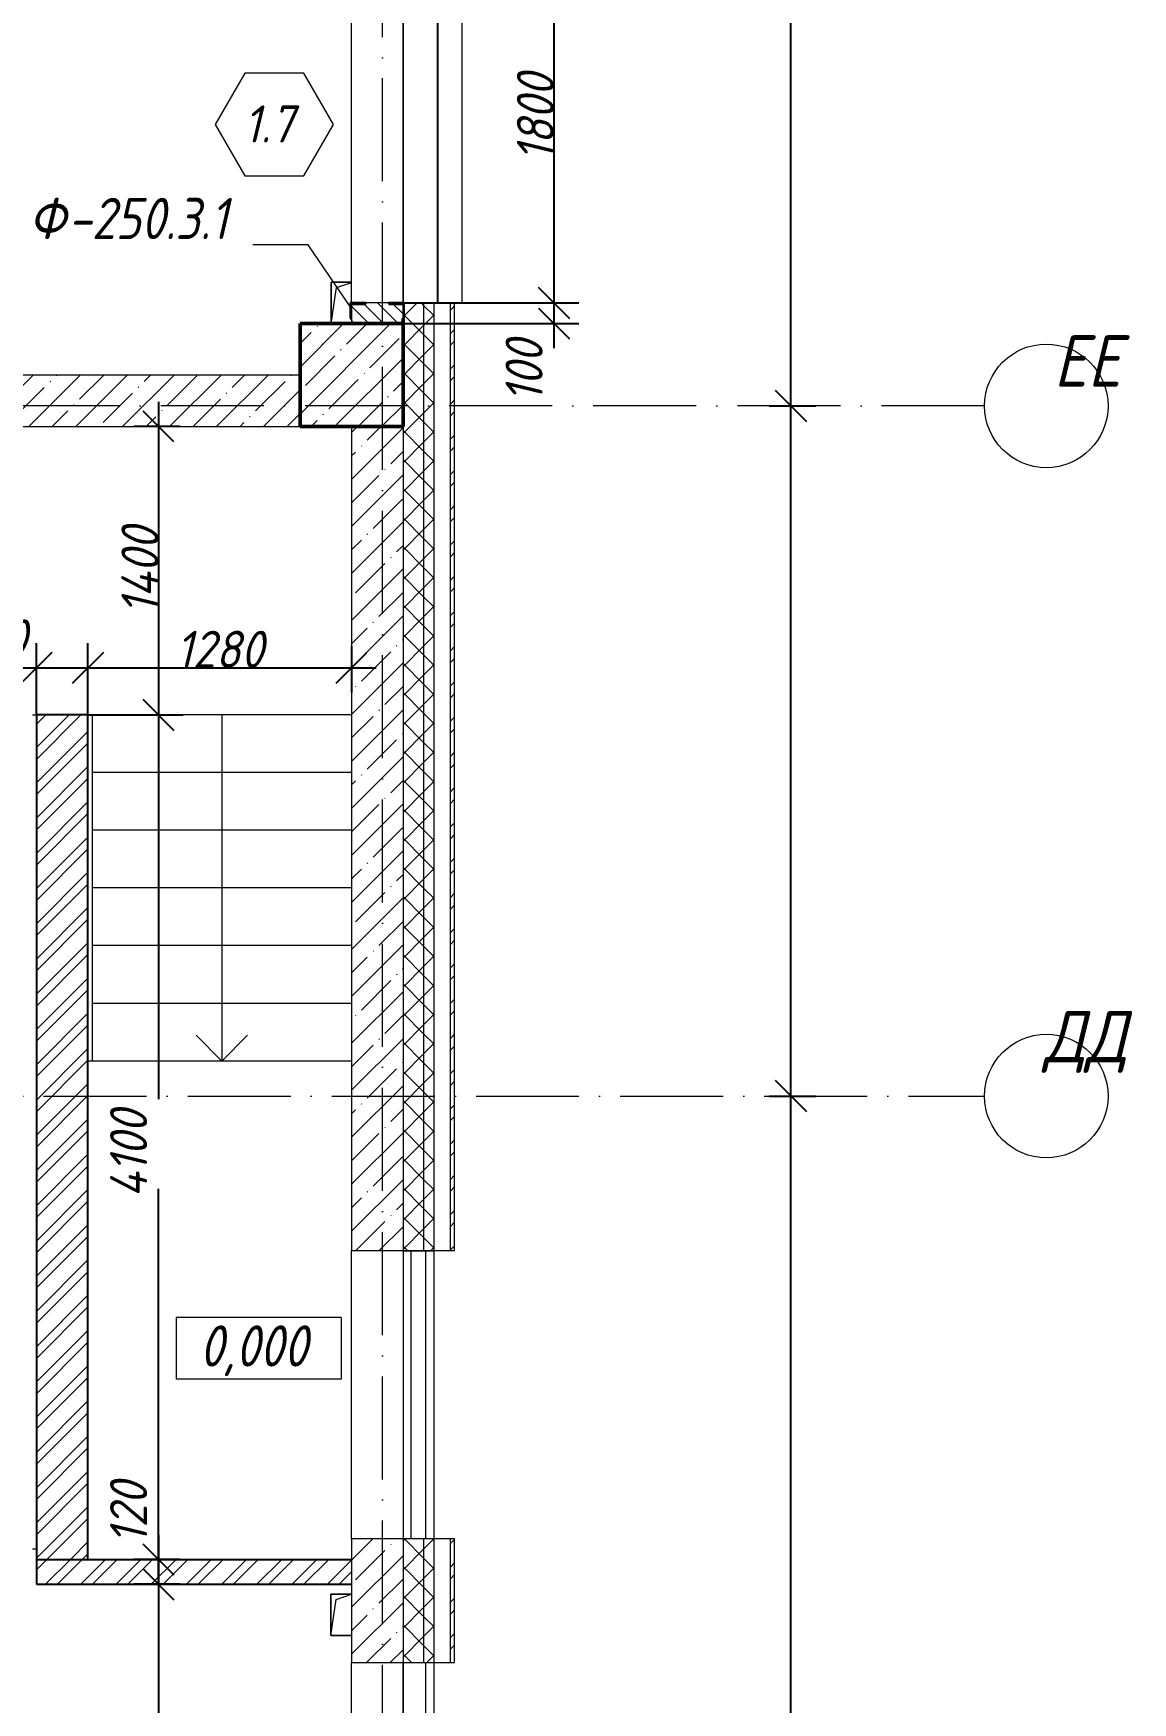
# Model space of a CAD drawing. Header units: millimetres. Extents: x -401725 to 250493, y 305116 to 802890.
# Drawn here: x -75546 to -70207, y 593703 to 601806 of the extents above; entities that cross this region are included whole.
import ezdxf

# ---------------------------------------------------------------- set-up
doc = ezdxf.new("R2010")
doc.units = ezdxf.units.MM
doc.linetypes.add('50_200_ШТРИХ_1Т_ш5_п1_п1_', pattern=[700, 500, -100, 0, -100])
for name, color, linetype, lineweight in [('A-____-____-DIMS', 7, 'Continuous', 9), ('A-DOOR-____-IDEN', 7, 'Continuous', 9), ('A-FLOR-____-OTLN', 7, 'Continuous', 9), ('A-GENM-____-IDEN', 7, 'Continuous', 9), ('A-GENM-____-MCUT', 7, 'Continuous', 25), ('A-GENM-____-OTLN', 7, 'Continuous', 9), ('A-GENM-____-OTLN-1', 7, 'Continuous', 25), ('A-GLAZ-____-OTLN', 7, 'Continuous', 9), ('A-WALL-____-MCUT', 7, 'Continuous', 13), ('A-WALL-____-MCUT-1', 7, 'Continuous', 9), ('A-WALL-____-MCUT-2', 7, 'Continuous', 50), ('A-WALL-____-MCUT-3', 7, 'Continuous', 9), ('A-WALL-____-OTLN', 7, 'Continuous', 9), ('A-WALL-____-PATT-1', 7, 'Continuous', 9), ('G-____-____-DIMS', 7, 'Continuous', 9), ('S-COLS-____-MCUT', 7, 'Continuous', 50), ('S-COLS-____-OTLN', 7, 'Continuous', 9), ('S-GRID-____-IDEN', 7, 'Continuous', 9), ('S-GRID-____-OTLN-1', 7, '50_200_ШТРИХ_1Т_ш5_п1_п1_', 9), ('S-STRS-____-OTLN-1', 7, 'Continuous', 9)]:
    doc.layers.add(name, color=color, linetype=linetype, lineweight=lineweight)
for name, color, linetype, lineweight, true_color in [('A-WALL-____-MCUT-6', 7, 'Continuous', 25, 0x000000), ('A-WALL-____-MCUT-7', 7, 'Continuous', 9, 0x000000), ('A-WALL-____-PATT-2', 7, 'Continuous', 9, 0x787878), ('A-WALL-____-PATT-6', 7, 'Continuous', 9, 0x000000), ('A-WALL-FNSH-MCUT-3', 7, 'Continuous', 9, 0x000000)]:
    doc.layers.add(name, color=color, linetype=linetype, lineweight=lineweight, true_color=true_color)
doc.styles.add('ISOCPEUR_I', font='isocpeui.ttf', dxfattribs={"width": 0.9, "height": 2.5})
doc.styles.add('ISOCPEUR_I_10', font='isocpeui.ttf', dxfattribs={"width": 0.9, "height": 180})
doc.styles.add('ISOCPEUR_I_12', font='isocpeui.ttf', dxfattribs={"width": 0.9, "height": 180})
doc.styles.add('ISOCPEUR_I_14', font='isocpeui.ttf', dxfattribs={"width": 0.9, "height": 180})
doc.styles.add('ISOCPEUR_I_2', font='isocpeui.ttf', dxfattribs={"width": 0.85, "height": 2.3})
doc.dimstyles.new('ISO-1_8_0_9К_СРЕДНИЙ_Кладочные_4', dxfattribs={"dimscale": 304.8, "dimtxt": 179.276612, "dimasz": 0.492126, "dimexe": 0.393701, "dimexo": 0, "dimgap": 0, "dimtad": 1, "dimdec": 3, "dimrnd": 0.001, "dimdsep": 46, "dimtxsty": 'ISOCPEUR_I_10', "dimblk1": 'OBLIQUE', "dimblk2": 'OBLIQUE', "dimsah": 1, "dimcen": 0.09, "dimdle": 0.393701, "dimazin": 0, "dimtfac": 1, "dimtdec": 4, "dimtix": 1, "dimtmove": 1, "dimatfit": 3, "dimfxl": 1, "dimtvp": 1, "dimtolj": 1, "dimtzin": 0, "dimarcsym": 2})
doc.dimstyles.new('ISO-1_8_0_9К_СРЕДНИЙ_Кладочные_5', dxfattribs={"dimscale": 304.8, "dimtxt": 179.276612, "dimasz": 0.492126, "dimexe": 0.393701, "dimexo": 0, "dimgap": 0, "dimtad": 1, "dimdec": 3, "dimrnd": 0.001, "dimdsep": 46, "dimtxsty": 'ISOCPEUR_I_10', "dimblk1": 'OBLIQUE', "dimblk2": 'OBLIQUE', "dimsah": 1, "dimcen": 0.09, "dimdle": 0.393701, "dimazin": 0, "dimtfac": 1, "dimtdec": 4, "dimtix": 1, "dimtmove": 2, "dimatfit": 3, "dimfxl": 1, "dimtvp": 1, "dimtolj": 1, "dimtzin": 0, "dimarcsym": 2})
doc.dimstyles.new('ISO-1_8_0_9К_СРЕДНИЙ_Кладочные_6', dxfattribs={"dimscale": 304.8, "dimtxt": 179.276612, "dimasz": 0.492126, "dimexe": 0.393701, "dimexo": 0, "dimgap": 0, "dimtad": 1, "dimdec": 3, "dimrnd": 0.001, "dimdsep": 46, "dimtxsty": 'ISOCPEUR_I_14', "dimblk1": 'OBLIQUE', "dimblk2": 'OBLIQUE', "dimsah": 1, "dimcen": 0.09, "dimdle": 0.393701, "dimazin": 0, "dimtfac": 1, "dimtdec": 4, "dimtix": 1, "dimtmove": 0, "dimatfit": 3, "dimfxl": 1, "dimtvp": 1, "dimtolj": 1, "dimtzin": 0, "dimarcsym": 2})
doc.dimstyles.new('ISO-2_5_0_9К_БОЛЬШОЙ_ОСИ', dxfattribs={"dimscale": 304.8, "dimtxt": 248.995294, "dimasz": 0.492126, "dimexe": 0.393701, "dimexo": 0, "dimgap": 0, "dimtad": 1, "dimdec": 0, "dimzin": 0, "dimdsep": 46, "dimtxsty": 'ISOCPEUR_I', "dimblk1": 'OBLIQUE', "dimblk2": 'OBLIQUE', "dimsah": 1, "dimcen": 0.09, "dimdle": 0.393701, "dimazin": 0, "dimtfac": 1, "dimtdec": 4, "dimtix": 1, "dimtmove": 0, "dimatfit": 3, "dimfxl": 1, "dimtvp": 1, "dimtolj": 1, "dimtzin": 0, "dimarcsym": 2})
pattern_1 = [(45, (-175000.74, 544716.51), (-85.53659, 85.53659), []), (45, (-174943.71, 544716.51), (-85.53659, 85.53659), [])]
pattern_2 = [(45, (-175000.74, 544716.51), (-114.04925, 114.04925), []), (45, (-174886.69, 544716.51), (-114.04925, 114.04925), [201.612, -40.322, 3.353, -36.97])]
pattern_3 = [(45, (-175000.74, 544716.51), (-70.71068, 70.71068), []), (135, (-175000.74, 544716.51), (-70.71068, -70.71068), [])]

# ---------------------------------------------------------------- blocks, each defined once
blk = doc.blocks.new('BSC_Колонна _Прямоугольная - 500х500-V142-АР1_Кладочный план 1 этажа в осях 1-64_Ю-ЯЯ')
at = {"layer": 'S-COLS-____-OTLN'}
h = blk.add_hatch(dxfattribs=at)
h.set_pattern_fill('FP_146', color=256, style=0, pattern_type=2)
h.set_pattern_definition([(315, (-55431.04, 101000), (114.04925, 114.04925), []), (315, (-55431.04, 100885.95), (114.04925, 114.04925), [201.613, -40.323, 3.353, -36.97])])
h.paths.add_polyline_path([(-250, 250), (-250, -250), (250, -250), (250, 250), (179.4, 250)], flags=0)
at = {"layer": 'S-COLS-____-MCUT'}
for p, q in [((250, 250), (-250, 250)), ((-250, 250), (-250, -250)), ((250, -250), (250, 250)), ((-250, -250), (250, -250))]:
    blk.add_line(p, q, dxfattribs=at)
blk = doc.blocks.new('Фахверк_СКБ_Уголок - 250_2700_1-27501432-АР1_Кладочный план 1 этажа в осях 1-64_Ю-ЯЯ')
at = {"layer": 'A-GENM-____-MCUT'}
for p, q in [((200, 181), (125, 181)), ((125, 181), (125, 106)), ((131, 106), (131, 175)), ((131, 175), (200, 175)), ((200, 175), (200, 181)), ((125, 106), (131, 106)), ((131, -6), (125, -6)), ((125, -6), (125, -81)), ((125, -81), (200, -81)), ((131, -75), (131, -6)), ((200, -75), (131, -75)), ((200, -81), (200, -75))]:
    blk.add_line(p, q, dxfattribs=at)
blk = doc.blocks.new('AR_Отверстие прямоугольное _в плите_ - AR_Отверстие прямоугольное _в плите_-V233-АР1_Кладочный план 1 этажа в осях 1-64_Ю-ЯЯ')
at = {"layer": 'A-GENM-____-OTLN'}
for p, q in [((48.7, 100), (-50, 100)), ((-50, 100), (-50, -100)), ((-25, 75), (48.7, 99.6)), ((-50, -100), (-25, 75))]:
    blk.add_line(p, q, dxfattribs=at)
blk = doc.blocks.new('AR_Отверстие прямоугольное _в плите_ - AR_Отверстие прямоугольное _в плите_-V234-АР1_Кладочный план 1 этажа в осях 1-64_Ю-ЯЯ')
at = {"layer": 'A-GENM-____-OTLN'}
for p, q in [((50, 100), (-50, 100)), ((-50, 100), (-50, -100)), ((-25, 75), (50, 100)), ((-50, -100), (-25, 75)), ((-50, -100), (50, -100))]:
    blk.add_line(p, q, dxfattribs=at)
blk = doc.blocks.new('Отлив_СКБ - Отлив витража_120_НВФ-31885687-АР1_Кладочный план 1 этажа в осях 1-64_Ю-ЯЯ')
at = {"layer": 'A-GLAZ-____-OTLN'}
for p, q in [((0, 0), (1800, 0)), ((1800, -2), (0, -2)), ((0, -120), (0, -83)), ((0, -120), (1800, -120)), ((1800, -83), (1800, -120))]:
    blk.add_line(p, q, dxfattribs=at)
blk = doc.blocks.new('Ось сетки - Круг_Ø6_00__ISO-2_5_0_9K_-25732049-АР1_Кладочный план 1 этажа в осях 1-64_Ю-ЯЯ')
at = {"layer": 'S-GRID-____-IDEN'}
blk.add_circle((0, 0), 3, dxfattribs=at)
blk = doc.blocks.new('_Oblique')
at = {"color": 0, "linetype": 'ByBlock', "lineweight": -2}
blk.add_line((-0.5, -0.5), (0.5, 0.5), dxfattribs=at)
blk = doc.blocks.new('*D12070')
at = {"layer": 'A-____-____-DIMS', "color": 0, "lineweight": -2, "transparency": 16777216}
for p, q in [((-71866.5, 591827.6), (-71866.5, 596767.6)), ((-71972.6, 596647.6), (-71746.5, 596647.6)), ((-71972.6, 591947.6), (-71746.5, 591947.6))]:
    blk.add_line(p, q, dxfattribs=at)
at = {"layer": 'Defpoints', "color": 0, "transparency": 16777216}
for p in [(-71972.6, 596647.6), (-71866.5, 596647.6), (-71972.6, 591947.6)]:
    blk.add_point(p, dxfattribs=at)
at = {"layer": 'A-____-____-DIMS', "color": 0, "lineweight": -2, "transparency": 16777216, "xscale": 150, "yscale": 150, "zscale": 150}
for p, rotation in [((-71866.5, 596647.6), 90), ((-71866.5, 591947.6), 270)]:
    blk.add_blockref('_Oblique', p, dxfattribs=dict(at, rotation=rotation))
at = {"layer": 'A-____-____-DIMS', "color": 0, "transparency": 16777216, "insert": (-71867.8, 594297.6), "char_height": 2.5, "width": 781.462, "attachment_point": 5, "rotation": 90, "style": 'ISOCPEUR_I'}
blk.add_mtext('\\A1;4700', dxfattribs=at)
blk = doc.blocks.new('*D12071')
at = {"layer": 'A-____-____-DIMS', "color": 0, "lineweight": -2, "transparency": 16777216}
for p, q in [((-71866.5, 596527.6), (-71866.5, 600117.6)), ((-71972.6, 599997.6), (-71746.5, 599997.6)), ((-71972.6, 596647.6), (-71746.5, 596647.6))]:
    blk.add_line(p, q, dxfattribs=at)
at = {"layer": 'Defpoints', "color": 0, "transparency": 16777216}
for p in [(-71972.6, 599997.6), (-71866.5, 599997.6), (-71972.6, 596647.6)]:
    blk.add_point(p, dxfattribs=at)
at = {"layer": 'A-____-____-DIMS', "color": 0, "lineweight": -2, "transparency": 16777216, "xscale": 150, "yscale": 150, "zscale": 150}
for p, rotation in [((-71866.5, 599997.6), 90), ((-71866.5, 596647.6), 270)]:
    blk.add_blockref('_Oblique', p, dxfattribs=dict(at, rotation=rotation))
at = {"layer": 'A-____-____-DIMS', "color": 0, "transparency": 16777216, "insert": (-71867.7, 598322.6), "char_height": 2.5, "width": 758.478, "attachment_point": 5, "rotation": 90, "style": 'ISOCPEUR_I'}
blk.add_mtext('\\A1;3350', dxfattribs=at)
blk = doc.blocks.new('*D12072')
at = {"layer": 'A-____-____-DIMS', "color": 0, "lineweight": -2, "transparency": 16777216}
for p, q in [((-71866.5, 599877.6), (-71866.5, 606217.6)), ((-71972.6, 606097.6), (-71746.5, 606097.6)), ((-71972.6, 599997.6), (-71746.5, 599997.6))]:
    blk.add_line(p, q, dxfattribs=at)
at = {"layer": 'Defpoints', "color": 0, "transparency": 16777216}
for p in [(-71972.6, 606097.6), (-71866.5, 606097.6), (-71972.6, 599997.6)]:
    blk.add_point(p, dxfattribs=at)
at = {"layer": 'A-____-____-DIMS', "color": 0, "lineweight": -2, "transparency": 16777216, "xscale": 150, "yscale": 150, "zscale": 150}
for p, rotation in [((-71866.5, 606097.6), 90), ((-71866.5, 599997.6), 270)]:
    blk.add_blockref('_Oblique', p, dxfattribs=dict(at, rotation=rotation))
at = {"layer": 'A-____-____-DIMS', "color": 0, "transparency": 16777216, "insert": (-71867.7, 603047.6), "char_height": 2.5, "width": 701.018, "attachment_point": 5, "rotation": 90, "style": 'ISOCPEUR_I'}
blk.add_mtext('\\A1;6100', dxfattribs=at)
blk = doc.blocks.new('Марка проема - марка проема-27336095-АР1_Кладочный план 1 этажа в осях 1-64_Ю-ЯЯ')
at = {"layer": 'A-DOOR-____-IDEN'}
for p, q in [((-1.439, 0.159), (-2.877, -2.333)), ((1.439, 0.159), (-1.439, 0.159)), ((2.877, -2.333), (1.439, 0.159)), ((-2.877, -2.333), (-1.439, -4.825)), ((1.439, -4.825), (2.877, -2.333)), ((-1.439, -4.825), (1.439, -4.825))]:
    blk.add_line(p, q, dxfattribs=at)
blk = doc.blocks.new('*D12985')
at = {"layer": 'A-____-____-DIMS', "color": 0, "lineweight": -2, "transparency": 16777216}
for p, q in [((-73017.5, 602417.6), (-73017.5, 600377.6)), ((-73744.7, 602297.6), (-72897.5, 602297.6)), ((-73744.7, 600497.6), (-72897.5, 600497.6))]:
    blk.add_line(p, q, dxfattribs=at)
at = {"layer": 'Defpoints', "color": 0, "transparency": 16777216}
for p in [(-73744.7, 602297.6), (-73744.7, 600497.6), (-73017.5, 600497.6)]:
    blk.add_point(p, dxfattribs=at)
at = {"layer": 'A-____-____-DIMS', "color": 0, "lineweight": -2, "transparency": 16777216, "xscale": 150, "yscale": 150, "zscale": 150}
for p, rotation in [((-73017.5, 602297.6), 90), ((-73017.5, 600497.6), 270)]:
    blk.add_blockref('_Oblique', p, dxfattribs=dict(at, rotation=rotation))
at = {"layer": 'A-____-____-DIMS', "color": 0, "transparency": 16777216, "insert": (-73107.5, 601397.6), "char_height": 180, "width": 504.733, "attachment_point": 5, "rotation": 90, "style": 'ISOCPEUR_I_14'}
blk.add_mtext('\\A1;1800', dxfattribs=at)
blk = doc.blocks.new('*D12986')
at = {"layer": 'A-____-____-DIMS', "color": 0, "lineweight": -2, "transparency": 16777216}
for p, q in [((-73017.5, 600617.6), (-73017.5, 600277.6)), ((-73744.7, 600497.6), (-72897.5, 600497.6)), ((-73750.7, 600397.6), (-72897.5, 600397.6))]:
    blk.add_line(p, q, dxfattribs=at)
at = {"layer": 'Defpoints', "color": 0, "transparency": 16777216}
for p in [(-73744.7, 600497.6), (-73750.7, 600397.6), (-73017.5, 600397.6)]:
    blk.add_point(p, dxfattribs=at)
at = {"layer": 'A-____-____-DIMS', "color": 0, "lineweight": -2, "transparency": 16777216, "xscale": 150, "yscale": 150, "zscale": 150}
for p, rotation in [((-73017.5, 600497.6), 90), ((-73017.5, 600397.6), 270)]:
    blk.add_blockref('_Oblique', p, dxfattribs=dict(at, rotation=rotation))
at = {"layer": 'A-____-____-DIMS', "color": 0, "transparency": 16777216, "insert": (-73252.6, 600014.9), "char_height": 180, "width": 368.207, "attachment_point": 1, "rotation": 90, "line_spacing_factor": 1.149209, "style": 'ISOCPEUR_I_10'}
blk.add_mtext('\\A1;100', dxfattribs=at)
blk = doc.blocks.new('*D13092')
at = {"layer": 'A-____-____-DIMS', "color": 0, "lineweight": -2, "transparency": 16777216}
for p, q in [((-77400.7, 598347.6), (-77400.7, 598846.1)), ((-75530.7, 598497.6), (-75530.7, 598846.1)), ((-77520.7, 598726.1), (-75410.7, 598726.1))]:
    blk.add_line(p, q, dxfattribs=at)
at = {"layer": 'Defpoints', "color": 0, "transparency": 16777216}
for p in [(-75530.7, 598726.1), (-75530.7, 598497.6), (-77400.7, 598347.6)]:
    blk.add_point(p, dxfattribs=at)
at = {"layer": 'A-____-____-DIMS', "color": 0, "lineweight": -2, "transparency": 16777216, "xscale": 150, "yscale": 150, "zscale": 150, "rotation": 180}
blk.add_blockref('_Oblique', (-77400.7, 598726.1), dxfattribs=at)
at = {"layer": 'A-____-____-DIMS', "color": 0, "lineweight": -2, "transparency": 16777216, "xscale": 150, "yscale": 150, "zscale": 150}
blk.add_blockref('_Oblique', (-75530.7, 598726.1), dxfattribs=at)
at = {"layer": 'A-____-____-DIMS', "color": 0, "transparency": 16777216, "insert": (-76465.7, 598817.2), "char_height": 180, "width": 504.733, "attachment_point": 5, "style": 'ISOCPEUR_I_14'}
blk.add_mtext('\\A1;1870', dxfattribs=at)
blk = doc.blocks.new('*D13093')
at = {"layer": 'A-____-____-DIMS', "color": 0, "lineweight": -2, "transparency": 16777216}
for p, q in [((-75530.7, 598497.6), (-75530.7, 598846.1)), ((-75280.7, 598497.6), (-75280.7, 598846.1)), ((-75650.7, 598726.1), (-75160.7, 598726.1))]:
    blk.add_line(p, q, dxfattribs=at)
at = {"layer": 'Defpoints', "color": 0, "transparency": 16777216}
for p in [(-75280.7, 598726.1), (-75530.7, 598497.6), (-75280.7, 598497.6)]:
    blk.add_point(p, dxfattribs=at)
at = {"layer": 'A-____-____-DIMS', "color": 0, "lineweight": -2, "transparency": 16777216, "xscale": 150, "yscale": 150, "zscale": 150, "rotation": 180}
blk.add_blockref('_Oblique', (-75530.7, 598726.1), dxfattribs=at)
at = {"layer": 'A-____-____-DIMS', "color": 0, "lineweight": -2, "transparency": 16777216, "xscale": 150, "yscale": 150, "zscale": 150}
blk.add_blockref('_Oblique', (-75280.7, 598726.1), dxfattribs=at)
at = {"layer": 'A-____-____-DIMS', "color": 0, "transparency": 16777216, "insert": (-75916.9, 598961.2), "char_height": 180, "width": 409.578, "attachment_point": 1, "line_spacing_factor": 1.149209, "style": 'ISOCPEUR_I_10'}
blk.add_mtext('\\A1;250', dxfattribs=at)
blk = doc.blocks.new('*D13094')
at = {"layer": 'A-____-____-DIMS', "color": 0, "lineweight": -2, "transparency": 16777216}
for p, q in [((-75280.7, 598497.6), (-75280.7, 598846.1)), ((-74000.7, 598832.1), (-74000.7, 598606.1)), ((-75400.7, 598726.1), (-73880.7, 598726.1))]:
    blk.add_line(p, q, dxfattribs=at)
at = {"layer": 'Defpoints', "color": 0, "transparency": 16777216}
for p in [(-74000.7, 598832.1), (-74000.7, 598726.1), (-75280.7, 598497.6)]:
    blk.add_point(p, dxfattribs=at)
at = {"layer": 'A-____-____-DIMS', "color": 0, "lineweight": -2, "transparency": 16777216, "xscale": 150, "yscale": 150, "zscale": 150, "rotation": 180}
blk.add_blockref('_Oblique', (-75280.7, 598726.1), dxfattribs=at)
at = {"layer": 'A-____-____-DIMS', "color": 0, "lineweight": -2, "transparency": 16777216, "xscale": 150, "yscale": 150, "zscale": 150}
blk.add_blockref('_Oblique', (-74000.7, 598726.1), dxfattribs=at)
at = {"layer": 'A-____-____-DIMS', "color": 0, "transparency": 16777216, "insert": (-74640.7, 598816.1), "char_height": 180, "width": 504.733, "attachment_point": 5, "style": 'ISOCPEUR_I_14'}
blk.add_mtext('\\A1;1280', dxfattribs=at)
blk = doc.blocks.new('*D13095')
at = {"layer": 'A-____-____-DIMS', "color": 0, "lineweight": -2, "transparency": 16777216}
for p, q in [((-74938.4, 600017.6), (-74938.4, 598377.6)), ((-74832.3, 599897.6), (-75058.4, 599897.6)), ((-75280.7, 598497.6), (-74818.4, 598497.6))]:
    blk.add_line(p, q, dxfattribs=at)
at = {"layer": 'Defpoints', "color": 0, "transparency": 16777216}
for p in [(-74832.3, 599897.6), (-75280.7, 598497.6), (-74938.4, 598497.6)]:
    blk.add_point(p, dxfattribs=at)
at = {"layer": 'A-____-____-DIMS', "color": 0, "lineweight": -2, "transparency": 16777216, "xscale": 150, "yscale": 150, "zscale": 150}
for p, rotation in [((-74938.4, 599897.6), 90), ((-74938.4, 598497.6), 270)]:
    blk.add_blockref('_Oblique', p, dxfattribs=dict(at, rotation=rotation))
at = {"layer": 'A-____-____-DIMS', "color": 0, "transparency": 16777216, "insert": (-75028.4, 599197.6), "char_height": 180, "width": 521.281, "attachment_point": 5, "rotation": 90, "style": 'ISOCPEUR_I_14'}
blk.add_mtext('\\A1;1400', dxfattribs=at)
blk = doc.blocks.new('*D13096')
at = {"layer": 'A-____-____-DIMS', "color": 0, "lineweight": -2, "transparency": 16777216}
for p, q in [((-74938.4, 598617.6), (-74938.4, 596632.7)), ((-75280.7, 598497.6), (-74818.4, 598497.6)), ((-74938.4, 594277.6), (-74938.4, 596196.8)), ((-74832.3, 594397.6), (-75058.4, 594397.6))]:
    blk.add_line(p, q, dxfattribs=at)
at = {"layer": 'Defpoints', "color": 0, "transparency": 16777216}
for p in [(-75280.7, 598497.6), (-74938.4, 594397.6), (-74832.3, 594397.6)]:
    blk.add_point(p, dxfattribs=at)
at = {"layer": 'A-____-____-DIMS', "color": 0, "lineweight": -2, "transparency": 16777216, "xscale": 150, "yscale": 150, "zscale": 150}
for p, rotation in [((-74938.4, 598497.6), 90), ((-74938.4, 594397.6), 270)]:
    blk.add_blockref('_Oblique', p, dxfattribs=dict(at, rotation=rotation))
at = {"layer": 'A-____-____-DIMS', "color": 0, "transparency": 16777216, "insert": (-75173.5, 596154.1), "char_height": 180, "width": 521.281, "attachment_point": 1, "rotation": 90, "line_spacing_factor": 1.149209, "style": 'ISOCPEUR_I_10'}
blk.add_mtext('\\A1;4100', dxfattribs=at)
blk = doc.blocks.new('*D13097')
at = {"layer": 'A-____-____-DIMS', "color": 0, "lineweight": -2, "transparency": 16777216}
for p, q in [((-74938.4, 594517.6), (-74938.4, 594157.6)), ((-74832.3, 594397.6), (-75058.4, 594397.6)), ((-74832.3, 594277.6), (-75058.4, 594277.6))]:
    blk.add_line(p, q, dxfattribs=at)
at = {"layer": 'Defpoints', "color": 0, "transparency": 16777216}
for p in [(-74832.3, 594397.6), (-74938.4, 594277.6), (-74832.3, 594277.6)]:
    blk.add_point(p, dxfattribs=at)
at = {"layer": 'A-____-____-DIMS', "color": 0, "lineweight": -2, "transparency": 16777216, "xscale": 150, "yscale": 150, "zscale": 150}
for p, rotation in [((-74938.4, 594397.6), 90), ((-74938.4, 594277.6), 270)]:
    blk.add_blockref('_Oblique', p, dxfattribs=dict(at, rotation=rotation))
at = {"layer": 'A-____-____-DIMS', "color": 0, "transparency": 16777216, "insert": (-75173.5, 594471.9), "char_height": 180, "width": 368.207, "attachment_point": 1, "rotation": 90, "line_spacing_factor": 1.149209, "style": 'ISOCPEUR_I_10'}
blk.add_mtext('\\A1;120', dxfattribs=at)
blk = doc.blocks.new('*D13098')
at = {"layer": 'A-____-____-DIMS', "color": 0, "lineweight": -2, "transparency": 16777216}
for p, q in [((-74938.4, 594397.6), (-74938.4, 591677.6)), ((-74832.3, 594277.6), (-75058.4, 594277.6)), ((-74832.3, 591797.6), (-75058.4, 591797.6))]:
    blk.add_line(p, q, dxfattribs=at)
at = {"layer": 'Defpoints', "color": 0, "transparency": 16777216}
for p in [(-74832.3, 594277.6), (-74938.4, 591797.6), (-74832.3, 591797.6)]:
    blk.add_point(p, dxfattribs=at)
at = {"layer": 'A-____-____-DIMS', "color": 0, "lineweight": -2, "transparency": 16777216, "xscale": 150, "yscale": 150, "zscale": 150}
for p, rotation in [((-74938.4, 594277.6), 90), ((-74938.4, 591797.6), 270)]:
    blk.add_blockref('_Oblique', p, dxfattribs=dict(at, rotation=rotation))
at = {"layer": 'A-____-____-DIMS', "color": 0, "transparency": 16777216, "insert": (-75028.4, 593037.6), "char_height": 180, "width": 562.653, "attachment_point": 5, "rotation": 90, "style": 'ISOCPEUR_I_14'}
blk.add_mtext('\\A1;2480', dxfattribs=at)
blk = doc.blocks.new('Высотные отметки - 9_5х3_5_h_-17668430-АР1_Кладочный план 1 этажа в осях 1-64_Ю-ЯЯ')
at = {"layer": 'G-____-____-DIMS'}
for p, q in [((-4, 3), (-4, 0)), ((4, 3), (-4, 3)), ((4, 3), (4, 0)), ((4, 0), (-4, 0))]:
    blk.add_line(p, q, dxfattribs=at)

msp = doc.modelspace()

# ---------------------------------------------------------------- hatches: boundary and pattern name
at = {"layer": 'A-WALL-____-PATT-1'}
h = msp.add_hatch(dxfattribs=at)
h.set_pattern_fill('FP_6', color=256, style=0, pattern_type=2)
h.set_pattern_definition([(135, (-175000.736, 544716.51), (-35.35534, -35.35534), [])])
h.paths.add_polyline_path([(-74000.7357, 600397.5526), (-73750.7357, 600397.5526), (-73750.7357, 600491.5526), (-73819.7357, 600491.5526), (-73819.7357, 600497.5526), (-73931.7357, 600497.5526), (-73931.7357, 600491.5526), (-74000.7357, 600491.5526), (-74000.7357, 600422.5526)], flags=0)
h.paths.add_polyline_path([(-73931.7357, 602297.5526), (-73819.7357, 602297.5526), (-73819.7357, 602303.5526), (-73750.7357, 602303.5526), (-73750.7357, 603491.5526), (-73819.7357, 603491.5526), (-73819.7357, 603497.5526), (-73931.7357, 603497.5526), (-73931.7357, 603491.5526), (-74000.7357, 603491.5526), (-74000.7357, 602303.5526), (-73931.7357, 602303.5526)], flags=0)
h.paths.add_polyline_path([(-73827.9484, 605297.5526), (-73819.7357, 605297.5526), (-73819.7357, 605303.5526), (-73750.7357, 605303.5526), (-73750.7357, 605847.5526), (-74000.7357, 605847.5526), (-74000.7357, 605303.5526), (-73931.7357, 605303.5526), (-73931.7357, 605297.5526)], flags=0)
at = {"layer": 'A-WALL-____-PATT-2'}
h = msp.add_hatch(dxfattribs=at)
h.set_pattern_fill('FP_1', color=256, style=0, pattern_type=2)
h.set_pattern_definition(pattern_3)
h.paths.add_polyline_path([(-73650.7357, 591532.5526), (-73650.7357, 591797.5526), (-73750.7357, 591797.5526), (-73750.7357, 591532.5526)], flags=0)
h.paths.add_polyline_path([(-73650.7357, 593897.5526), (-73650.7357, 594497.5526), (-73750.7357, 594497.5526), (-73750.7357, 593897.5526)], flags=0)
h.paths.add_polyline_path([(-73650.7357, 595897.5526), (-73650.7357, 600497.5526), (-73744.7357, 600497.5526), (-73744.7357, 600422.5526), (-73750.7357, 600422.5526), (-73750.7357, 595897.5526)], flags=0)
h.paths.add_polyline_path([(-73744.7357, 602297.5526), (-73650.7357, 602297.5526), (-73650.7357, 603497.5526), (-73744.7357, 603497.5526), (-73744.7357, 603422.5526), (-73750.7357, 603422.5526), (-73750.7357, 602372.5526), (-73744.7357, 602372.5526), (-73744.7357, 602303.5526)], flags=0)
h.paths.add_polyline_path([(-73650.7357, 605297.5526), (-73650.7357, 606497.5526), (-73744.7357, 606497.5526), (-73744.7357, 606422.5526), (-73750.7357, 606422.5526), (-73750.7357, 605372.5526), (-73744.7357, 605372.5526), (-73744.7357, 605297.5526)], flags=0)
h.paths.add_polyline_path([(-73744.7357, 608297.5526), (-73650.7357, 608297.5526), (-73650.7357, 609497.5526), (-73744.7357, 609497.5526), (-73744.7357, 609422.5526), (-73750.7357, 609422.5526), (-73750.7357, 608372.5526), (-73744.7357, 608372.5526), (-73744.7357, 608303.5526)], flags=0)
h.paths.add_polyline_path([(-73744.7357, 611297.5526), (-73650.7357, 611297.5526), (-73650.7357, 612447.5526), (-73744.7357, 612447.5526), (-73744.7357, 612372.5526), (-73750.7357, 612372.5526), (-73750.7357, 611372.5526), (-73744.7357, 611372.5526), (-73744.7357, 611303.5526)], flags=0)
h.paths.add_polyline_path([(-73650.7357, 614197.5526), (-73650.7357, 615447.5526), (-73744.7357, 615447.5526), (-73744.7357, 615372.5526), (-73750.7357, 615372.5526), (-73750.7357, 614272.5526), (-73744.7357, 614272.5526), (-73744.7357, 614197.5526)], flags=0)
h.paths.add_polyline_path([(-73650.7357, 617247.5526), (-73650.7357, 618447.5526), (-73750.7357, 618447.5526), (-73750.7357, 617322.5526), (-73744.7357, 617322.5526), (-73744.7357, 617247.5526)], flags=0)
h.paths.add_polyline_path([(-73744.7357, 620247.5526), (-73650.7357, 620247.5526), (-73650.7357, 621447.5526), (-73744.7357, 621447.5526), (-73744.7357, 621372.5526), (-73750.7357, 621372.5526), (-73750.7357, 620322.5526), (-73744.7357, 620322.5526), (-73744.7357, 620253.5526)], flags=0)
h.paths.add_polyline_path([(-73744.7357, 623247.5526), (-73650.7357, 623247.5526), (-73650.7357, 630497.5526), (-73750.7357, 630497.5526), (-73750.7357, 623322.5526), (-73744.7357, 623322.5526), (-73744.7357, 623253.5526)], flags=0)
h = msp.add_hatch(dxfattribs=at)
h.set_pattern_fill('FP_1', color=256, style=0, pattern_type=2)
h.set_pattern_definition(pattern_3)
h.paths.add_polyline_path([(-73600.7357, 591532.5526), (-73600.7357, 591797.5526), (-73650.7357, 591797.5526), (-73650.7357, 591532.5526)], flags=0)
h.paths.add_polyline_path([(-73600.7357, 593897.5526), (-73600.7357, 594497.5526), (-73650.7357, 594497.5526), (-73650.7357, 593897.5526)], flags=0)
h.paths.add_polyline_path([(-73650.7357, 595897.5526), (-73600.7357, 595897.5526), (-73600.7357, 600497.5526), (-73650.7357, 600497.5526), (-73650.7357, 598712.499)], flags=0)
h.paths.add_polyline_path([(-73650.7357, 602297.5526), (-73600.7357, 602297.5526), (-73600.7357, 603497.5526), (-73650.7357, 603497.5526), (-73650.7357, 602748.7118)], flags=0)
h.paths.add_polyline_path([(-73600.7357, 605297.5526), (-73600.7357, 606497.5526), (-73650.7357, 606497.5526), (-73650.7357, 605297.5526)], flags=0)
h.paths.add_polyline_path([(-73600.7357, 608297.5526), (-73600.7357, 609497.5526), (-73650.7357, 609497.5526), (-73650.7357, 608297.5526)], flags=0)
h.paths.add_polyline_path([(-73650.7357, 611297.5526), (-73600.7357, 611297.5526), (-73600.7357, 612447.5526), (-73650.7357, 612447.5526), (-73650.7357, 611628.3799)], flags=0)
h.paths.add_polyline_path([(-73600.7357, 614197.5526), (-73600.7357, 615447.5526), (-73650.7357, 615447.5526), (-73650.7357, 614197.5526)], flags=0)
h.paths.add_polyline_path([(-73600.7357, 617247.5526), (-73600.7357, 618447.5526), (-73650.7357, 618447.5526), (-73650.7357, 617247.5526)], flags=0)
h.paths.add_polyline_path([(-73600.7357, 620247.5526), (-73600.7357, 621447.5526), (-73650.7357, 621447.5526), (-73650.7357, 620247.5526)], flags=0)
h.paths.add_polyline_path([(-73600.7357, 623247.5526), (-73600.7357, 630547.5526), (-73650.7357, 630547.5526), (-73650.7357, 623247.5526)], flags=0)
h = msp.add_hatch(dxfattribs=at)
h.set_pattern_fill('FP_3', color=256, style=0, pattern_type=2)
h.set_pattern_definition(pattern_1)
h.paths.add_polyline_path([(-73500.7357, 591532.5526), (-73500.7357, 591797.5526), (-73520.7357, 591797.5526), (-73520.7357, 591532.5526)], flags=0)
h.paths.add_polyline_path([(-73520.7357, 593897.5526), (-73500.7357, 593897.5526), (-73500.7357, 594497.5526), (-73520.7357, 594497.5526)], flags=0)
h.paths.add_polyline_path([(-73520.7357, 595897.5526), (-73500.7357, 595897.5526), (-73500.7357, 600497.5526), (-73520.7357, 600497.5526), (-73520.7357, 598712.499)], flags=0)
h.paths.add_polyline_path([(-73500.7357, 602297.5526), (-73500.7357, 603499.0526), (-73520.7357, 603499.0526), (-73520.7357, 602297.5526)], flags=0)
h.paths.add_polyline_path([(-73500.7357, 605297.5526), (-73500.7357, 606497.5526), (-73520.7357, 606497.5526), (-73520.7357, 605297.5526)], flags=0)
h.paths.add_polyline_path([(-73500.7357, 608297.5526), (-73500.7357, 609497.5526), (-73520.7357, 609497.5526), (-73520.7357, 608297.5526)], flags=0)
h.paths.add_polyline_path([(-73520.7357, 611297.5526), (-73500.7357, 611297.5526), (-73500.7357, 612447.5526), (-73520.7357, 612447.5526), (-73520.7357, 611628.3799)], flags=0)
h = msp.add_hatch(dxfattribs=at)
h.set_pattern_fill('FP_2', color=256, style=0, pattern_type=2)
h.set_pattern_definition(pattern_2)
h.paths.add_polyline_path([(-74269.8145, 599897.5526), (-74250.7357, 599897.5526), (-74250.7357, 600147.5526), (-77650.7357, 600147.5526), (-77650.7357, 599897.5526), (-76037.2788, 599897.5526)], flags=0)
h = msp.add_hatch(dxfattribs=at)
h.set_pattern_fill('FP_2', color=256, style=0, pattern_type=2)
h.set_pattern_definition(pattern_2)
h.paths.add_polyline_path([(-74000.7357, 593897.5526), (-73750.7357, 593897.5526), (-73750.7357, 594497.5526), (-74000.7357, 594497.5526)], flags=0)
h.paths.add_polyline_path([(-73750.7357, 595897.5526), (-73750.7357, 599897.5526), (-74000.7357, 599897.5526), (-74000.7357, 595897.5526)], flags=0)
at = {"layer": 'A-WALL-____-PATT-6'}
h = msp.add_hatch(dxfattribs=at)
h.set_pattern_fill('FP_3', color=256, style=0, pattern_type=2)
h.set_pattern_definition(pattern_1)
h.paths.add_polyline_path([(-75530.7357, 594397.5526), (-75280.7357, 594397.5526), (-75280.7357, 598497.5526), (-75530.7357, 598497.5526), (-75530.7357, 595483.5288)], flags=0)
h = msp.add_hatch(dxfattribs=at)
h.set_pattern_fill('FP_3', color=256, style=0, pattern_type=2)
h.set_pattern_definition(pattern_1)
h.paths.add_polyline_path([(-74269.8145, 594277.5526), (-74000.7357, 594277.5526), (-74000.7357, 594397.5526), (-75530.7357, 594397.5526), (-75530.7357, 594277.5526)], flags=0)

# ---------------------------------------------------------------- linework, layer by layer
at = {"layer": 'A-FLOR-____-OTLN'}
for p, q in [((-74099.4191, 600397.5526), (-74099.4191, 600597.5526)), ((-74099.4191, 600597.5526), (-74000.7357, 600597.5526)), ((-74000.7357, 596817.5526), (-75280.7357, 596817.5526)), ((-73710.7357, 594497.5526), (-73710.7357, 595897.5526)), ((-75530.7357, 594447.5526), (-75550.7357, 594447.5526)), ((-74100.7357, 594029.1484), (-74100.7357, 594229.1484)), ((-74100.7357, 594229.1484), (-74000.7357, 594229.1484)), ((-74000.7357, 594029.1484), (-74100.7357, 594029.1484)), ((-73750.7357, 591797.5526), (-73750.7357, 593897.5526))]:
    msp.add_line(p, q, dxfattribs=at)
at = {"layer": 'A-GENM-____-IDEN'}
for p, q in [((-74210.6531, 600780.2877), (-74480.0487, 600780.2877)), ((-74006.7357, 600480.8859), (-74210.6531, 600780.2877))]:
    msp.add_line(p, q, dxfattribs=at)
at = {"layer": 'A-WALL-____-MCUT'}
for p, q in [((-73520.7357, 600497.5526), (-73744.7357, 600497.5526)), ((-73520.7357, 595897.5526), (-73520.7357, 600497.5526)), ((-73750.7357, 595897.5526), (-73520.7357, 595897.5526)), ((-73520.7357, 594497.5526), (-73750.7357, 594497.5526)), ((-73520.7357, 593897.5526), (-73520.7357, 594497.5526)), ((-73750.7357, 593897.5526), (-73520.7357, 593897.5526))]:
    msp.add_line(p, q, dxfattribs=at)
at = {"layer": 'A-WALL-____-MCUT-1'}
for p, q in [((-74000.7357, 600422.5526), (-74000.7357, 600397.5526)), ((-73819.7357, 600497.5526), (-73931.7357, 600497.5526))]:
    msp.add_line(p, q, dxfattribs=at)
at = {"layer": 'A-WALL-____-MCUT-2'}
msp.add_line((-73750.7357, 600397.5526), (-73750.7357, 600422.5526), dxfattribs=at)
at = {"layer": 'A-WALL-____-MCUT-3'}
for p, q in [((-74250.7357, 600147.5526), (-77650.7357, 600147.5526)), ((-77400.7357, 599897.5526), (-74250.7357, 599897.5526)), ((-74000.7357, 599897.5526), (-74000.7357, 595897.5526)), ((-73750.7357, 599897.5526), (-73750.7357, 595897.5526)), ((-74000.7357, 595897.5526), (-73750.7357, 595897.5526)), ((-74000.7357, 594497.5526), (-74000.7357, 593897.5526)), ((-73750.7357, 594497.5526), (-74000.7357, 594497.5526)), ((-73750.7357, 594497.5526), (-73750.7357, 593897.5526)), ((-74000.7357, 593897.5526), (-73750.7357, 593897.5526))]:
    msp.add_line(p, q, dxfattribs=at)
at = {"layer": 'A-WALL-____-MCUT-6'}
for p, q in [((-75530.7357, 598497.5526), (-75530.7357, 594277.5526)), ((-75280.7357, 598497.5526), (-75530.7357, 598497.5526)), ((-75280.7357, 594397.5526), (-75280.7357, 598497.5526)), ((-75530.7357, 594397.5526), (-74000.7357, 594397.5526)), ((-75530.7357, 594277.5526), (-74000.7357, 594277.5526))]:
    msp.add_line(p, q, dxfattribs=at)
at = {"layer": 'A-WALL-____-MCUT-7'}
for p, q in [((-73650.7357, 600497.5526), (-73650.7357, 595897.5526)), ((-73600.7357, 600497.5526), (-73600.7357, 595897.5526)), ((-73650.7357, 594497.5526), (-73650.7357, 593897.5526)), ((-73600.7357, 594497.5526), (-73600.7357, 593897.5526))]:
    msp.add_line(p, q, dxfattribs=at)
at = {"layer": 'A-WALL-____-OTLN'}
for p, q in [((-74000.7357, 600497.5526), (-74000.7357, 602297.5526)), ((-73750.7357, 602297.5526), (-73750.7357, 600497.5526)), ((-73750.7357, 600497.5526), (-73750.7357, 602297.5526)), ((-74000.7357, 594497.5526), (-74000.7357, 595897.5526)), ((-73750.7357, 595897.5526), (-73750.7357, 594497.5526)), ((-73750.7357, 595895.5526), (-73600.7357, 595895.5526)), ((-73640.7357, 595897.5526), (-73640.7357, 594497.5526)), ((-73600.7357, 595895.5526), (-73600.7357, 594497.5526)), ((-74000.7357, 591797.5526), (-74000.7357, 593897.5526)), ((-73750.7357, 593897.5526), (-73750.7357, 591797.5526)), ((-73640.7357, 593897.5526), (-73640.7357, 591797.5526)), ((-73600.7357, 593897.5526), (-73600.7357, 591797.5526))]:
    msp.add_line(p, q, dxfattribs=at)
at = {"layer": 'A-WALL-FNSH-MCUT-3'}
for p, q in [((-73500.7357, 600497.5526), (-73520.7357, 600497.5526)), ((-73500.7357, 595897.5526), (-73500.7357, 600497.5526)), ((-73520.7357, 595897.5526), (-73500.7357, 595897.5526)), ((-73500.7357, 594497.5526), (-73520.7357, 594497.5526)), ((-73500.7357, 593897.5526), (-73500.7357, 594497.5526)), ((-73520.7357, 593897.5526), (-73500.7357, 593897.5526))]:
    msp.add_line(p, q, dxfattribs=at)
at = {"layer": 'S-GRID-____-OTLN-1'}
for p, q in [((-73850.7357, 584985.5274), (-73850.7357, 635609.362)), ((-70926.3291, 599997.5526), (-179669.5059, 599997.5526)), ((-105600.7357, 596647.5526), (-70926.3291, 596647.5526))]:
    msp.add_line(p, q, dxfattribs=at)
at = {"layer": 'S-STRS-____-OTLN-1'}
for p, q in [((-75550.7357, 598497.5526), (-75530.7357, 598497.5526)), ((-75280.7357, 598497.5526), (-75260.7357, 598497.5526)), ((-74000.7357, 598497.5526), (-75260.7357, 598497.5526)), ((-75260.7357, 598497.5526), (-75260.7357, 598217.5526)), ((-74000.7357, 598497.5526), (-75260.7357, 598497.5526)), ((-74630.7357, 598497.5526), (-74630.7357, 598217.5526)), ((-75260.7357, 598217.5526), (-75260.7357, 597937.5526)), ((-74000.7357, 598217.5526), (-75260.7357, 598217.5526)), ((-74000.7357, 598217.5526), (-75260.7357, 598217.5526)), ((-74630.7357, 598217.5526), (-74630.7357, 597937.5526)), ((-75260.7357, 597937.5526), (-75260.7357, 597657.5526)), ((-74000.7357, 597937.5526), (-75260.7357, 597937.5526)), ((-74000.7357, 597937.5526), (-75260.7357, 597937.5526)), ((-74630.7357, 597937.5526), (-74630.7357, 597657.5526)), ((-75260.7357, 597657.5526), (-75260.7357, 597377.5526)), ((-74000.7357, 597657.5526), (-75260.7357, 597657.5526)), ((-74000.7357, 597657.5526), (-75260.7357, 597657.5526)), ((-74630.7357, 597657.5526), (-74630.7357, 597377.5526)), ((-75260.7357, 597377.5526), (-75260.7357, 597097.5526)), ((-74000.7357, 597377.5526), (-75260.7357, 597377.5526)), ((-74000.7357, 597377.5526), (-75260.7357, 597377.5526)), ((-74630.7357, 597377.5526), (-74630.7357, 597097.5526)), ((-75260.7357, 597097.5526), (-75260.7357, 596817.5526)), ((-74000.7357, 597097.5526), (-75260.7357, 597097.5526)), ((-74000.7357, 597097.5526), (-75260.7357, 597097.5526)), ((-74630.7357, 597097.5526), (-74630.7357, 596817.5526)), ((-74630.7357, 596817.5526), (-74755.7357, 596942.5526)), ((-74630.7357, 596817.5526), (-74505.7357, 596942.5526)), ((-74000.7357, 596817.5526), (-75260.7357, 596817.5526))]:
    msp.add_line(p, q, dxfattribs=at)

# ---------------------------------------------------------------- block references
at = {"layer": 'A-DOOR-____-IDEN', "xscale": 99.99999999999993, "yscale": 99.99999999999993, "zscale": 99.99999999999993}
msp.add_blockref('Марка проема - марка проема-27336095-АР1_Кладочный план 1 этажа в осях 1-64_Ю-ЯЯ', (-74375.7357, 601597.5526), dxfattribs=at)
at = {"layer": 'A-GENM-____-OTLN'}
for name, p in [('AR_Отверстие прямоугольное _в плите_ - AR_Отверстие прямоугольное _в плите_-V233-АР1_Кладочный план 1 этажа в осях 1-64_Ю-ЯЯ', (-74049.4191, 600497.5526)), ('AR_Отверстие прямоугольное _в плите_ - AR_Отверстие прямоугольное _в плите_-V234-АР1_Кладочный план 1 этажа в осях 1-64_Ю-ЯЯ', (-74050.7357, 594129.1484))]:
    msp.add_blockref(name, p, dxfattribs=at)
at = {"layer": 'A-GENM-____-OTLN-1', "rotation": 269.9999999999999}
msp.add_blockref('Фахверк_СКБ_Уголок - 250_2700_1-27501432-АР1_Кладочный план 1 этажа в осях 1-64_Ю-ЯЯ', (-73925.7357, 600622.5526), dxfattribs=at)
at = {"layer": 'A-GLAZ-____-OTLN', "rotation": 90}
msp.add_blockref('Отлив_СКБ - Отлив витража_120_НВФ-31885687-АР1_Кладочный план 1 этажа в осях 1-64_Ю-ЯЯ', (-73583.7357, 600497.5526), dxfattribs=at)
at = {"layer": 'G-____-____-DIMS', "xscale": 99.99999999999993, "yscale": 99.99999999999993, "zscale": 99.99999999999993}
msp.add_blockref('Высотные отметки - 9_5х3_5_h_-17668430-АР1_Кладочный план 1 этажа в осях 1-64_Ю-ЯЯ', (-74451.6664, 595273.1691), dxfattribs=at)
at = {"layer": 'S-COLS-____-OTLN', "rotation": 89.9999999999999}
msp.add_blockref('BSC_Колонна _Прямоугольная - 500х500-V142-АР1_Кладочный план 1 этажа в осях 1-64_Ю-ЯЯ', (-74000.7357, 600147.5526), dxfattribs=at)
at = {"layer": 'S-GRID-____-IDEN', "xscale": 99.99999999999993, "yscale": 99.99999999999993, "zscale": 99.99999999999993}
for p, rotation in [((-70626.3291, 599997.5526), 89.9999999999998), ((-70626.3291, 596647.5526), 269.9999999999995)]:
    msp.add_blockref('Ось сетки - Круг_Ø6_00__ISO-2_5_0_9K_-25732049-АР1_Кладочный план 1 этажа в осях 1-64_Ю-ЯЯ', p, dxfattribs=dict(at, rotation=rotation))

# ---------------------------------------------------------------- texts
at = {"layer": 'A-DOOR-____-IDEN', "insert": (-74523.5248, 601456.3721), "char_height": 180, "width": 310.253062, "attachment_point": 1, "style": 'ISOCPEUR_I_14'}
msp.add_mtext('1.7', dxfattribs=at)
at = {"layer": 'A-GENM-____-IDEN', "char_height": 200, "attachment_point": 1, "style": 'ISOCPEUR_I_2'}
for s, insert, width in [('\\fISOCPEUR|b0|i1|c204|p34|;\\W.9;Ф', (-75569.461, 601007.4038), 230.886), ('-250.3.1', (-75378.961, 601007.4038), 1053.417375)]:
    msp.add_mtext(s, dxfattribs=dict(at, insert=insert, width=width))
at = {"layer": 'G-____-____-DIMS', "insert": (-74738.4995, 595534.4602), "char_height": 200, "width": 688.399425, "attachment_point": 1, "line_spacing_factor": 1.149209, "style": 'ISOCPEUR_I_2'}
msp.add_mtext('0,000', dxfattribs=at)
at = {"layer": 'S-GRID-____-IDEN', "char_height": 250, "attachment_point": 1, "style": 'ISOCPEUR_I_12'}
for s, insert, width in [('ЕЕ', (-70591.7344, 600340.8821), 404.0505), ('ДД', (-70638.7435, 597061.4387), 505.063125)]:
    msp.add_mtext(s, dxfattribs=dict(at, insert=insert, width=width))

# ---------------------------------------------------------------- dimensions: what is measured, and where the dimension line sits
at = {"layer": 'A-____-____-DIMS'}
for base, p1, p2, dimstyle, override, picture, middle in [((-71866.4942, 606097.5526), (-71972.5602, 599997.5526), (-71972.5602, 606097.5526), 'ISO-2_5_0_9К_БОЛЬШОЙ_ОСИ', {"dimpost": '<>', "dimfxl": 6100}, '*D12072', (-71867.7442, 603047.5526)), ((-73017.4758, 600497.5526), (-73744.7357, 602297.5526), (-73744.7357, 600497.5526), 'ISO-1_8_0_9К_СРЕДНИЙ_Кладочные_6', {"dimpost": '<>', "dimfxl": 1800}, '*D12985', (-73107.4758, 601397.5526)), ((-71866.4942, 599997.5526), (-71972.5602, 596647.5526), (-71972.5602, 599997.5526), 'ISO-2_5_0_9К_БОЛЬШОЙ_ОСИ', {"dimpost": '<>', "dimfxl": 3350}, '*D12071', (-71867.7442, 598322.5526)), ((-74938.3654, 598497.5526), (-74832.2994, 599897.5526), (-75280.7357, 598497.5526), 'ISO-1_8_0_9К_СРЕДНИЙ_Кладочные_6', {"dimpost": '<>', "dimfxl": 1470.066378}, '*D13095', (-75028.3654, 599197.5526)), ((-71866.4942, 596647.5526), (-71972.5602, 591947.5526), (-71972.5602, 596647.5526), 'ISO-2_5_0_9К_БОЛЬШОЙ_ОСИ', {"dimpost": '<>', "dimfxl": 4700}, '*D12070', (-71867.7603, 594297.5526)), ((-74938.3654, 591797.5526), (-74832.2994, 594277.5526), (-74832.2994, 591797.5526), 'ISO-1_8_0_9К_СРЕДНИЙ_Кладочные_6', {"dimpost": '<>', "dimfxl": 2480}, '*D13098', (-75028.3654, 593037.5526))]:
    dim = msp.add_linear_dim(base=base, p1=p1, p2=p2, angle=90, dimstyle=dimstyle, override=override, dxfattribs=at)
    dim.commit()
    dim.dimension.update_dxf_attribs({"geometry": picture, "text_midpoint": middle})
for base, p1, p2, dimstyle, override, picture, middle in [((-73017.4758, 600397.5526), (-73744.7357, 600497.5526), (-73750.7357, 600397.5526), 'ISO-1_8_0_9К_СРЕДНИЙ_Кладочные_5', {"dimpost": '<>', "dimfxl": 100.179838}, '*D12986', (-73132.6378, 600198.97)), ((-74938.3654, 594397.5526), (-75280.7357, 598497.5526), (-74832.2994, 594397.5526), 'ISO-1_8_0_9К_СРЕДНИЙ_Кладочные_4', {"dimpost": '<>', "dimfxl": 4124.450891}, '*D13096', (-75053.5274, 596414.7694)), ((-74938.3654, 594277.5526), (-74832.2994, 594397.5526), (-74832.2994, 594277.5526), 'ISO-1_8_0_9К_СРЕДНИЙ_Кладочные_5', {"dimpost": '<>', "dimfxl": 120}, '*D13097', (-75053.5274, 594655.973))]:
    dim = msp.add_linear_dim(base=base, p1=p1, p2=p2, angle=90, dimstyle=dimstyle, override=override, dxfattribs=at)
    dim.commit()
    dim.dimension.update_dxf_attribs({"geometry": picture, "text_midpoint": middle, "dimtype": 160, "text_rotation": 90})
dim = msp.add_linear_dim(base=(-75280.7357, 598726.0784), p1=(-75530.7357, 598497.5526), p2=(-75280.7357, 598497.5526), dimstyle='ISO-1_8_0_9К_СРЕДНИЙ_Кладочные_5', override={"dimpost": '<>', "dimfxl": 250}, dxfattribs=at)
dim.commit()
dim.dimension.update_dxf_attribs({"geometry": '*D13093', "text_midpoint": (-75712.1028, 598841.2404), "dimtype": 160})
for base, p1, p2, override, picture, middle in [((-75530.7357, 598726.0784), (-77400.7357, 598347.5526), (-75530.7357, 598497.5526), {"dimpost": '<>', "dimfxl": 1876.006397}, '*D13092', (-76465.7357, 598817.2375)), ((-74000.7357, 598726.0784), (-75280.7357, 598497.5526), (-74000.7357, 598832.1444), {"dimpost": '<>', "dimfxl": 1323.008574}, '*D13094', (-74640.7357, 598816.0784))]:
    dim = msp.add_linear_dim(base=base, p1=p1, p2=p2, dimstyle='ISO-1_8_0_9К_СРЕДНИЙ_Кладочные_6', override=override, dxfattribs=at)
    dim.commit()
    dim.dimension.update_dxf_attribs({"geometry": picture, "text_midpoint": middle})

doc.saveas('drawing.dxf')
